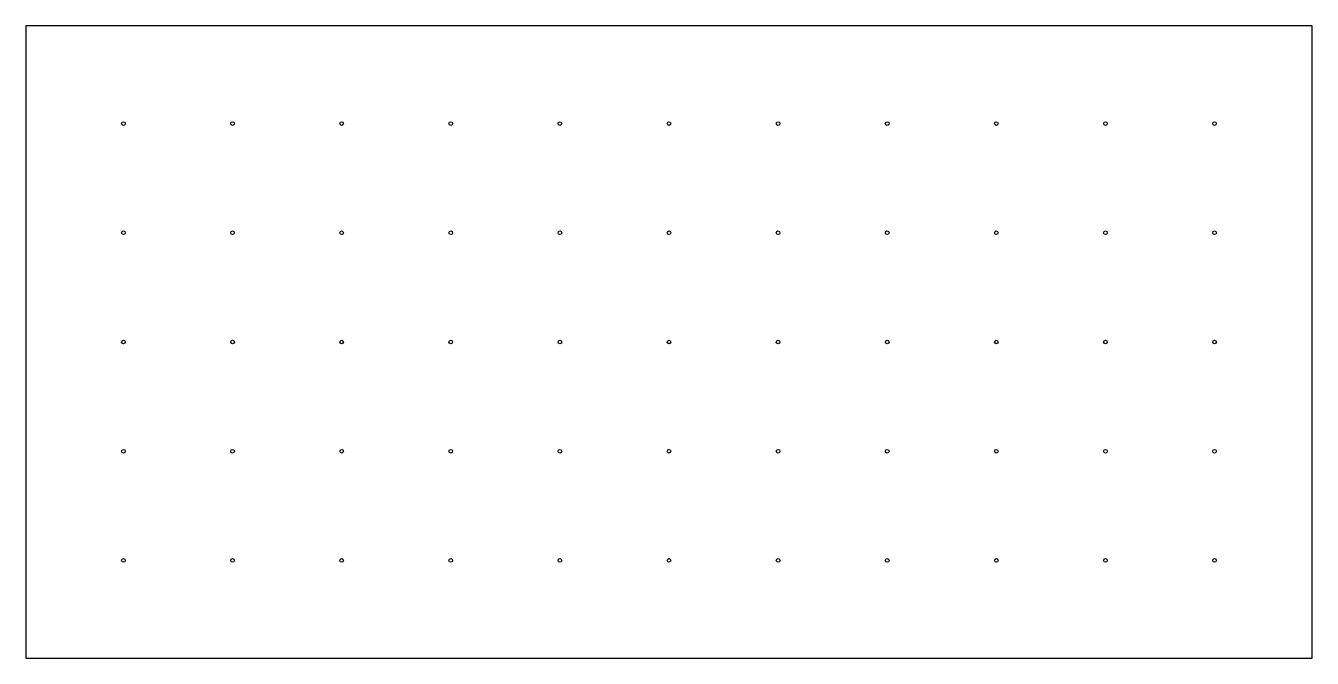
# Model space of a CAD drawing. Header units: millimetres. Extents: x 0 to 1132, y 0 to 556.
import ezdxf

# ---------------------------------------------------------------- set-up
doc = ezdxf.new("R2010")
doc.units = ezdxf.units.MM
doc.layers.get('0').update_dxf_attribs({"linetype": 'CONTINUOUS'})

msp = doc.modelspace()

# ---------------------------------------------------------------- linework, layer by layer
for p, q in [((0, 556), (0, 0)), ((0, 0), (1132, 0))]:
    msp.add_line(p, q)
msp.add_lwpolyline([(0, 0), (1132, 0), (1132, 556), (0, 556)], close=True)
for centre in [(86, 470), (182, 470), (278, 470), (374, 470), (470, 470), (566, 470), (662, 470), (758, 470), (854, 470), (950, 470), (1046, 470), (86, 374), (182, 374), (278, 374), (374, 374), (470, 374), (566, 374), (662, 374), (758, 374), (854, 374), (950, 374), (1046, 374), (86, 278), (182, 278), (278, 278), (374, 278), (470, 278), (566, 278), (662, 278), (758, 278), (854, 278), (950, 278), (1046, 278), (86, 182), (182, 182), (278, 182), (374, 182), (470, 182), (566, 182), (662, 182), (758, 182), (854, 182), (950, 182), (1046, 182), (86, 86), (182, 86), (278, 86), (374, 86), (470, 86), (566, 86), (662, 86), (758, 86), (854, 86), (950, 86), (1046, 86)]:
    msp.add_circle(centre, 1.59)

doc.saveas('drawing.dxf')
